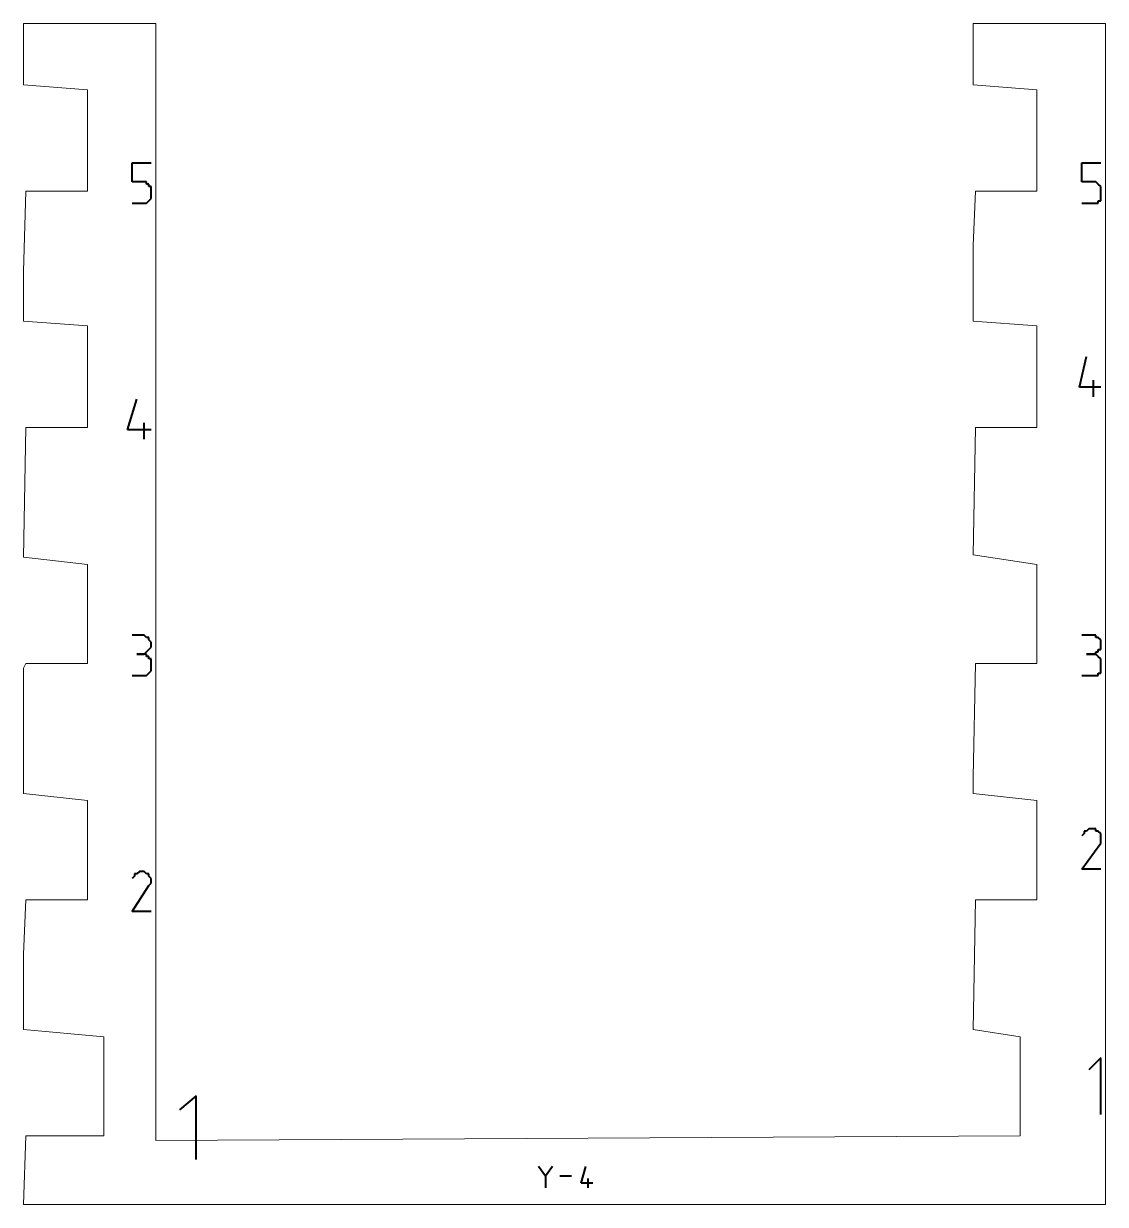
# Model space of a CAD drawing. Header units: centimetres. Extents: x -7.4 to 8.2, y -13 to 13.3.
# Drawn here: x -7.41 to -2.82, y 8.27 to 13.27 of the extents above; entities that cross this region are included whole.
import ezdxf

# ---------------------------------------------------------------- set-up
doc = ezdxf.new("R2010")
doc.units = ezdxf.units.CM
doc.header["$MEASUREMENT"] = 0
doc.layers.add('layer 1', color=7, linetype='Continuous')

msp = doc.modelspace()

# ---------------------------------------------------------------- linework, layer by layer
at = {"layer": 'layer 1', "color": 5, "lineweight": 13}
for points in [[(-7.2252, 13.2677), (-7.2252, 13.2677), (-7.40511, 13.2677), (-7.40511, 13.2677)], [(-7.40511, 13.2677), (-7.40511, 13.2677), (-7.40511, 13.00788), (-7.40511, 13.00788)], [(-7.12519, 13.2677), (-7.12519, 13.2677), (-7.2252, 13.2677), (-7.2252, 13.2677)], [(-7.02517, 13.2677), (-7.02517, 13.2677), (-7.12519, 13.2677), (-7.12519, 13.2677)], [(-6.84526, 13.2677), (-6.84526, 13.2677), (-7.02517, 13.2677), (-7.02517, 13.2677)], [(-6.84526, 13.08778), (-6.84526, 13.08778), (-6.84526, 13.2677), (-6.84526, 13.2677)], [(-3.25486, 13.2677), (-3.25486, 13.2677), (-3.38477, 13.2677), (-3.38477, 13.2677)], [(-3.38477, 13.2677), (-3.38477, 13.2677), (-3.38477, 13.00788), (-3.38477, 13.00788)], [(-3.10484, 13.2677), (-3.10484, 13.2677), (-3.25486, 13.2677), (-3.25486, 13.2677)], [(-2.88497, 13.2677), (-2.88497, 13.2677), (-3.10484, 13.2677), (-3.10484, 13.2677)], [(-2.82491, 13.2677), (-2.82491, 13.2677), (-2.88497, 13.2677), (-2.88497, 13.2677)], [(-2.82491, 11.82784), (-2.82491, 11.82784), (-2.82491, 13.2677), (-2.82491, 13.2677)], [(-6.84526, 11.01768), (-6.84526, 11.01768), (-6.84526, 13.08778), (-6.84526, 13.08778)], [(-7.40511, 13.00788), (-7.40511, 13.00788), (-7.13524, 12.98777), (-7.13524, 12.98777)], [(-3.38477, 13.00788), (-3.38477, 13.00788), (-3.1149, 12.98777), (-3.1149, 12.98777)], [(-7.13524, 12.98777), (-7.13524, 12.98777), (-7.13524, 12.55782), (-7.13524, 12.55782)], [(-3.1149, 12.98777), (-3.1149, 12.98777), (-3.1149, 12.55782), (-3.1149, 12.55782)], [(-7.39533, 12.55782), (-7.39533, 12.55782), (-7.40511, 12.21783), (-7.40511, 12.21783)], [(-7.13524, 12.55782), (-7.13524, 12.55782), (-7.39533, 12.55782), (-7.39533, 12.55782)], [(-3.37498, 12.55782), (-3.37498, 12.55782), (-3.38477, 12.32764), (-3.38477, 12.32764)], [(-3.1149, 12.55782), (-3.1149, 12.55782), (-3.37498, 12.55782), (-3.37498, 12.55782)], [(-3.38477, 12.32764), (-3.38477, 12.32764), (-3.38477, 12.00775), (-3.38477, 12.00775)], [(-7.40511, 12.21783), (-7.40511, 12.21783), (-7.40511, 12.00775), (-7.40511, 12.00775)], [(-7.40511, 12.00775), (-7.40511, 12.00775), (-7.13524, 11.98765), (-7.13524, 11.98765)], [(-3.38477, 12.00775), (-3.38477, 12.00775), (-3.1149, 11.98765), (-3.1149, 11.98765)], [(-7.13524, 11.98765), (-7.13524, 11.98765), (-7.13524, 11.5577), (-7.13524, 11.5577)], [(-3.1149, 11.98765), (-3.1149, 11.98765), (-3.1149, 11.5577), (-3.1149, 11.5577)], [(-2.82491, 10.76765), (-2.82491, 10.76765), (-2.82491, 11.82784), (-2.82491, 11.82784)], [(-7.39533, 11.5577), (-7.39533, 11.5577), (-7.40511, 11.00763), (-7.40511, 11.00763)], [(-7.13524, 11.5577), (-7.13524, 11.5577), (-7.39533, 11.5577), (-7.39533, 11.5577)], [(-3.37498, 11.5577), (-3.37498, 11.5577), (-3.38477, 11.01768), (-3.38477, 11.01768)], [(-3.1149, 11.5577), (-3.1149, 11.5577), (-3.37498, 11.5577), (-3.37498, 11.5577)], [(-7.40511, 11.00763), (-7.40511, 11.00763), (-7.13524, 10.97773), (-7.13524, 10.97773)], [(-6.84526, 10.83777), (-6.84526, 10.83777), (-6.84526, 11.01768), (-6.84526, 11.01768)], [(-3.38477, 11.01768), (-3.38477, 11.01768), (-3.1149, 10.97773), (-3.1149, 10.97773)], [(-7.13524, 10.97773), (-7.13524, 10.97773), (-7.13524, 10.55757), (-7.13524, 10.55757)], [(-3.1149, 10.97773), (-3.1149, 10.97773), (-3.1149, 10.55757), (-3.1149, 10.55757)], [(-6.84526, 9.00764), (-6.84526, 9.00764), (-6.84526, 10.83777), (-6.84526, 10.83777)], [(-2.82491, 9.71779), (-2.82491, 9.71779), (-2.82491, 10.76765), (-2.82491, 10.76765)], [(-7.39533, 10.55757), (-7.39533, 10.55757), (-7.40511, 10.53773), (-7.40511, 10.53773)], [(-7.13524, 10.55757), (-7.13524, 10.55757), (-7.39533, 10.55757), (-7.39533, 10.55757)], [(-3.37498, 10.55757), (-3.37498, 10.55757), (-3.38477, 10.07762), (-3.38477, 10.07762)], [(-3.1149, 10.55757), (-3.1149, 10.55757), (-3.37498, 10.55757), (-3.37498, 10.55757)], [(-7.40511, 10.53773), (-7.40511, 10.53773), (-7.40511, 10.00777), (-7.40511, 10.00777)], [(-3.38477, 10.07762), (-3.38477, 10.07762), (-3.38477, 10.00777), (-3.38477, 10.00777)], [(-7.40511, 10.00777), (-7.40511, 10.00777), (-7.13524, 9.97761), (-7.13524, 9.97761)], [(-3.38477, 10.00777), (-3.38477, 10.00777), (-3.1149, 9.97761), (-3.1149, 9.97761)], [(-7.13524, 9.97761), (-7.13524, 9.97761), (-7.13524, 9.55771), (-7.13524, 9.55771)], [(-3.1149, 9.97761), (-3.1149, 9.97761), (-3.1149, 9.55771), (-3.1149, 9.55771)], [(-2.82491, 8.2676), (-2.82491, 8.2676), (-2.82491, 9.71779), (-2.82491, 9.71779)], [(-7.39533, 9.55771), (-7.39533, 9.55771), (-7.40511, 9.32752), (-7.40511, 9.32752)], [(-7.13524, 9.55771), (-7.13524, 9.55771), (-7.39533, 9.55771), (-7.39533, 9.55771)], [(-3.37498, 9.55771), (-3.37498, 9.55771), (-3.38477, 9.00764), (-3.38477, 9.00764)], [(-3.1149, 9.55771), (-3.1149, 9.55771), (-3.37498, 9.55771), (-3.37498, 9.55771)], [(-7.40511, 9.32752), (-7.40511, 9.32752), (-7.40511, 9.00764), (-7.40511, 9.00764)], [(-7.40511, 9.00764), (-7.40511, 9.00764), (-7.06513, 8.97775), (-7.06513, 8.97775)], [(-6.84526, 8.53774), (-6.84526, 8.53774), (-6.84526, 9.00764), (-6.84526, 9.00764)], [(-3.38477, 9.00764), (-3.38477, 9.00764), (-3.18501, 8.97775), (-3.18501, 8.97775)], [(-7.06513, 8.97775), (-7.06513, 8.97775), (-7.06513, 8.55759), (-7.06513, 8.55759)], [(-3.18501, 8.97775), (-3.18501, 8.97775), (-3.18501, 8.55759), (-3.18501, 8.55759)], [(-7.39533, 8.55759), (-7.39533, 8.55759), (-7.40511, 8.2676), (-7.40511, 8.2676)], [(-7.06513, 8.55759), (-7.06513, 8.55759), (-7.39533, 8.55759), (-7.39533, 8.55759)], [(-3.18501, 8.55759), (-3.18501, 8.55759), (-6.84526, 8.53774), (-6.84526, 8.53774)], [(-7.40511, 8.2676), (-7.40511, 8.2676), (-5.48503, 8.2676), (-5.48503, 8.2676)], [(-5.48503, 8.2676), (-5.48503, 8.2676), (-2.82491, 8.2676), (-2.82491, 8.2676)]]:
    msp.add_open_spline(points, degree=3, dxfattribs=at)
at = {"layer": 'layer 1', "color": 1, "lineweight": 40}
for points in [[(-6.94527, 12.59777), (-6.94527, 12.59777), (-6.94527, 12.67768), (-6.94527, 12.67768)], [(-6.94527, 12.67768), (-6.94527, 12.67768), (-6.8651, 12.67768), (-6.8651, 12.67768)], [(-2.92493, 12.59777), (-2.92493, 12.59777), (-2.92493, 12.67768), (-2.92493, 12.67768)], [(-2.92493, 12.67768), (-2.92493, 12.67768), (-2.84476, 12.67768), (-2.84476, 12.67768)], [(-6.90505, 12.59777), (-6.90505, 12.59777), (-6.94527, 12.59777), (-6.94527, 12.59777)], [(-6.89526, 12.59777), (-6.89526, 12.59777), (-6.90505, 12.59777), (-6.90505, 12.59777)], [(-6.88521, 12.59777), (-6.88521, 12.59777), (-6.89526, 12.59777), (-6.89526, 12.59777)], [(-6.89526, 12.59777), (-6.89526, 12.59777), (-6.89526, 12.59777), (-6.89526, 12.59777)], [(-6.88521, 12.58772), (-6.88521, 12.58772), (-6.88521, 12.59777), (-6.88521, 12.59777)], [(-6.87515, 12.58772), (-6.87515, 12.58772), (-6.88521, 12.58772), (-6.88521, 12.58772)], [(-6.87515, 12.57767), (-6.87515, 12.57767), (-6.87515, 12.58772), (-6.87515, 12.58772)], [(-6.8651, 12.57767), (-6.8651, 12.57767), (-6.87515, 12.57767), (-6.87515, 12.57767)], [(-6.8651, 12.56788), (-6.8651, 12.56788), (-6.8651, 12.57767), (-6.8651, 12.57767)], [(-6.8651, 12.55782), (-6.8651, 12.55782), (-6.8651, 12.56788), (-6.8651, 12.56788)], [(-6.8651, 12.53771), (-6.8651, 12.53771), (-6.8651, 12.55782), (-6.8651, 12.55782)], [(-6.8651, 12.55782), (-6.8651, 12.55782), (-6.8651, 12.55782), (-6.8651, 12.55782)], [(-2.88497, 12.59777), (-2.88497, 12.59777), (-2.92493, 12.59777), (-2.92493, 12.59777)], [(-2.87492, 12.59777), (-2.87492, 12.59777), (-2.88497, 12.59777), (-2.88497, 12.59777)], [(-2.86486, 12.59777), (-2.86486, 12.59777), (-2.87492, 12.59777), (-2.87492, 12.59777)], [(-2.85481, 12.58772), (-2.85481, 12.58772), (-2.86486, 12.59777), (-2.86486, 12.59777)], [(-2.86486, 12.59777), (-2.86486, 12.59777), (-2.86486, 12.59777), (-2.86486, 12.59777)], [(-2.84476, 12.57767), (-2.84476, 12.57767), (-2.85481, 12.58772), (-2.85481, 12.58772)], [(-2.85481, 12.58772), (-2.85481, 12.58772), (-2.85481, 12.58772), (-2.85481, 12.58772)], [(-2.84476, 12.56788), (-2.84476, 12.56788), (-2.84476, 12.57767), (-2.84476, 12.57767)], [(-2.84476, 12.57767), (-2.84476, 12.57767), (-2.84476, 12.57767), (-2.84476, 12.57767)], [(-2.84476, 12.55782), (-2.84476, 12.55782), (-2.84476, 12.56788), (-2.84476, 12.56788)], [(-2.84476, 12.53771), (-2.84476, 12.53771), (-2.84476, 12.55782), (-2.84476, 12.55782)], [(-2.84476, 12.55782), (-2.84476, 12.55782), (-2.84476, 12.55782), (-2.84476, 12.55782)], [(-6.94527, 12.50782), (-6.94527, 12.50782), (-6.90505, 12.50782), (-6.90505, 12.50782)], [(-6.90505, 12.50782), (-6.90505, 12.50782), (-6.90505, 12.50782), (-6.90505, 12.50782)], [(-6.90505, 12.50782), (-6.90505, 12.50782), (-6.89526, 12.50782), (-6.89526, 12.50782)], [(-6.89526, 12.50782), (-6.89526, 12.50782), (-6.89526, 12.50782), (-6.89526, 12.50782)], [(-6.89526, 12.50782), (-6.89526, 12.50782), (-6.88521, 12.50782), (-6.88521, 12.50782)], [(-6.88521, 12.50782), (-6.88521, 12.50782), (-6.87515, 12.51787), (-6.87515, 12.51787)], [(-6.88521, 12.50782), (-6.88521, 12.50782), (-6.88521, 12.50782), (-6.88521, 12.50782)], [(-6.87515, 12.51787), (-6.87515, 12.51787), (-6.8651, 12.52766), (-6.8651, 12.52766)], [(-6.87515, 12.51787), (-6.87515, 12.51787), (-6.87515, 12.51787), (-6.87515, 12.51787)], [(-6.8651, 12.52766), (-6.8651, 12.52766), (-6.8651, 12.53771), (-6.8651, 12.53771)], [(-6.8651, 12.53771), (-6.8651, 12.53771), (-6.8651, 12.53771), (-6.8651, 12.53771)], [(-2.92493, 12.50782), (-2.92493, 12.50782), (-2.88497, 12.50782), (-2.88497, 12.50782)], [(-2.88497, 12.50782), (-2.88497, 12.50782), (-2.88497, 12.50782), (-2.88497, 12.50782)], [(-2.88497, 12.50782), (-2.88497, 12.50782), (-2.87492, 12.50782), (-2.87492, 12.50782)], [(-2.87492, 12.50782), (-2.87492, 12.50782), (-2.86486, 12.50782), (-2.86486, 12.50782)], [(-2.86486, 12.50782), (-2.86486, 12.50782), (-2.86486, 12.50782), (-2.86486, 12.50782)], [(-2.86486, 12.50782), (-2.86486, 12.50782), (-2.85481, 12.50782), (-2.85481, 12.50782)], [(-2.85481, 12.50782), (-2.85481, 12.50782), (-2.85481, 12.51787), (-2.85481, 12.51787)], [(-2.85481, 12.51787), (-2.85481, 12.51787), (-2.84476, 12.51787), (-2.84476, 12.51787)], [(-2.84476, 12.52766), (-2.84476, 12.52766), (-2.84476, 12.53771), (-2.84476, 12.53771)], [(-2.84476, 12.53771), (-2.84476, 12.53771), (-2.84476, 12.53771), (-2.84476, 12.53771)], [(-2.84476, 12.51787), (-2.84476, 12.51787), (-2.84476, 12.52766), (-2.84476, 12.52766)], [(-2.93498, 11.72782), (-2.93498, 11.72782), (-2.90482, 11.85774), (-2.90482, 11.85774)], [(-2.87492, 11.68761), (-2.87492, 11.68761), (-2.87492, 11.75772), (-2.87492, 11.75772)], [(-2.84476, 11.72782), (-2.84476, 11.72782), (-2.93498, 11.72782), (-2.93498, 11.72782)], [(-6.96511, 11.54764), (-6.96511, 11.54764), (-6.92516, 11.67782), (-6.92516, 11.67782)], [(-6.89526, 11.50769), (-6.89526, 11.50769), (-6.89526, 11.57781), (-6.89526, 11.57781)], [(-6.8651, 11.54764), (-6.8651, 11.54764), (-6.96511, 11.54764), (-6.96511, 11.54764)], [(-6.90505, 10.67769), (-6.90505, 10.67769), (-6.94527, 10.67769), (-6.94527, 10.67769)], [(-6.89526, 10.67769), (-6.89526, 10.67769), (-6.90505, 10.67769), (-6.90505, 10.67769)], [(-6.88521, 10.66764), (-6.88521, 10.66764), (-6.89526, 10.67769), (-6.89526, 10.67769)], [(-6.89526, 10.67769), (-6.89526, 10.67769), (-6.89526, 10.67769), (-6.89526, 10.67769)], [(-6.87515, 10.66764), (-6.87515, 10.66764), (-6.88521, 10.66764), (-6.88521, 10.66764)], [(-6.88521, 10.66764), (-6.88521, 10.66764), (-6.88521, 10.66764), (-6.88521, 10.66764)], [(-6.87515, 10.65759), (-6.87515, 10.65759), (-6.87515, 10.66764), (-6.87515, 10.66764)], [(-6.8651, 10.6478), (-6.8651, 10.6478), (-6.87515, 10.65759), (-6.87515, 10.65759)], [(-2.88497, 10.67769), (-2.88497, 10.67769), (-2.92493, 10.67769), (-2.92493, 10.67769)], [(-2.87492, 10.67769), (-2.87492, 10.67769), (-2.88497, 10.67769), (-2.88497, 10.67769)], [(-2.86486, 10.67769), (-2.86486, 10.67769), (-2.87492, 10.67769), (-2.87492, 10.67769)], [(-2.86486, 10.66764), (-2.86486, 10.66764), (-2.86486, 10.67769), (-2.86486, 10.67769)], [(-2.85481, 10.66764), (-2.85481, 10.66764), (-2.86486, 10.66764), (-2.86486, 10.66764)], [(-2.84476, 10.65759), (-2.84476, 10.65759), (-2.85481, 10.66764), (-2.85481, 10.66764)], [(-2.85481, 10.66764), (-2.85481, 10.66764), (-2.85481, 10.66764), (-2.85481, 10.66764)], [(-2.84476, 10.6478), (-2.84476, 10.6478), (-2.84476, 10.65759), (-2.84476, 10.65759)], [(-6.89526, 10.59779), (-6.89526, 10.59779), (-6.88521, 10.60758), (-6.88521, 10.60758)], [(-6.88521, 10.60758), (-6.88521, 10.60758), (-6.87515, 10.61763), (-6.87515, 10.61763)], [(-6.88521, 10.60758), (-6.88521, 10.60758), (-6.88521, 10.60758), (-6.88521, 10.60758)], [(-6.87515, 10.61763), (-6.87515, 10.61763), (-6.8651, 10.62769), (-6.8651, 10.62769)], [(-6.87515, 10.61763), (-6.87515, 10.61763), (-6.87515, 10.61763), (-6.87515, 10.61763)], [(-6.8651, 10.63774), (-6.8651, 10.63774), (-6.8651, 10.6478), (-6.8651, 10.6478)], [(-6.8651, 10.6478), (-6.8651, 10.6478), (-6.8651, 10.6478), (-6.8651, 10.6478)], [(-6.8651, 10.62769), (-6.8651, 10.62769), (-6.8651, 10.63774), (-6.8651, 10.63774)], [(-6.8651, 10.63774), (-6.8651, 10.63774), (-6.8651, 10.63774), (-6.8651, 10.63774)], [(-6.8651, 10.62769), (-6.8651, 10.62769), (-6.8651, 10.62769), (-6.8651, 10.62769)], [(-2.86486, 10.59779), (-2.86486, 10.59779), (-2.86486, 10.60758), (-2.86486, 10.60758)], [(-2.86486, 10.60758), (-2.86486, 10.60758), (-2.85481, 10.60758), (-2.85481, 10.60758)], [(-2.85481, 10.60758), (-2.85481, 10.60758), (-2.85481, 10.61763), (-2.85481, 10.61763)], [(-2.85481, 10.61763), (-2.85481, 10.61763), (-2.84476, 10.61763), (-2.84476, 10.61763)], [(-2.84476, 10.63774), (-2.84476, 10.63774), (-2.84476, 10.6478), (-2.84476, 10.6478)], [(-2.84476, 10.6478), (-2.84476, 10.6478), (-2.84476, 10.6478), (-2.84476, 10.6478)], [(-2.84476, 10.62769), (-2.84476, 10.62769), (-2.84476, 10.63774), (-2.84476, 10.63774)], [(-2.84476, 10.63774), (-2.84476, 10.63774), (-2.84476, 10.63774), (-2.84476, 10.63774)], [(-2.84476, 10.61763), (-2.84476, 10.61763), (-2.84476, 10.62769), (-2.84476, 10.62769)], [(-2.84476, 10.62769), (-2.84476, 10.62769), (-2.84476, 10.62769), (-2.84476, 10.62769)], [(-6.90505, 10.59779), (-6.90505, 10.59779), (-6.92516, 10.59779), (-6.92516, 10.59779)], [(-6.92516, 10.59779), (-6.92516, 10.59779), (-6.90505, 10.59779), (-6.90505, 10.59779)], [(-6.89526, 10.59779), (-6.89526, 10.59779), (-6.90505, 10.59779), (-6.90505, 10.59779)], [(-6.90505, 10.59779), (-6.90505, 10.59779), (-6.90505, 10.59779), (-6.90505, 10.59779)], [(-6.90505, 10.59779), (-6.90505, 10.59779), (-6.89526, 10.59779), (-6.89526, 10.59779)], [(-6.88521, 10.59779), (-6.88521, 10.59779), (-6.89526, 10.59779), (-6.89526, 10.59779)], [(-6.89526, 10.59779), (-6.89526, 10.59779), (-6.89526, 10.59779), (-6.89526, 10.59779)], [(-6.89526, 10.59779), (-6.89526, 10.59779), (-6.89526, 10.59779), (-6.89526, 10.59779)], [(-6.88521, 10.58774), (-6.88521, 10.58774), (-6.88521, 10.59779), (-6.88521, 10.59779)], [(-6.87515, 10.58774), (-6.87515, 10.58774), (-6.88521, 10.58774), (-6.88521, 10.58774)], [(-6.87515, 10.57768), (-6.87515, 10.57768), (-6.87515, 10.58774), (-6.87515, 10.58774)], [(-6.8651, 10.57768), (-6.8651, 10.57768), (-6.87515, 10.57768), (-6.87515, 10.57768)], [(-6.8651, 10.56763), (-6.8651, 10.56763), (-6.8651, 10.57768), (-6.8651, 10.57768)], [(-6.8651, 10.55757), (-6.8651, 10.55757), (-6.8651, 10.56763), (-6.8651, 10.56763)], [(-6.8651, 10.53773), (-6.8651, 10.53773), (-6.8651, 10.55757), (-6.8651, 10.55757)], [(-6.8651, 10.55757), (-6.8651, 10.55757), (-6.8651, 10.55757), (-6.8651, 10.55757)], [(-2.88497, 10.59779), (-2.88497, 10.59779), (-2.90482, 10.59779), (-2.90482, 10.59779)], [(-2.90482, 10.59779), (-2.90482, 10.59779), (-2.88497, 10.59779), (-2.88497, 10.59779)], [(-2.87492, 10.59779), (-2.87492, 10.59779), (-2.88497, 10.59779), (-2.88497, 10.59779)], [(-2.88497, 10.59779), (-2.88497, 10.59779), (-2.88497, 10.59779), (-2.88497, 10.59779)], [(-2.88497, 10.59779), (-2.88497, 10.59779), (-2.87492, 10.59779), (-2.87492, 10.59779)], [(-2.86486, 10.59779), (-2.86486, 10.59779), (-2.87492, 10.59779), (-2.87492, 10.59779)], [(-2.87492, 10.59779), (-2.87492, 10.59779), (-2.86486, 10.59779), (-2.86486, 10.59779)], [(-2.85481, 10.58774), (-2.85481, 10.58774), (-2.86486, 10.59779), (-2.86486, 10.59779)], [(-2.86486, 10.59779), (-2.86486, 10.59779), (-2.86486, 10.59779), (-2.86486, 10.59779)], [(-2.84476, 10.57768), (-2.84476, 10.57768), (-2.85481, 10.58774), (-2.85481, 10.58774)], [(-2.85481, 10.58774), (-2.85481, 10.58774), (-2.85481, 10.58774), (-2.85481, 10.58774)], [(-2.84476, 10.56763), (-2.84476, 10.56763), (-2.84476, 10.57768), (-2.84476, 10.57768)], [(-2.84476, 10.57768), (-2.84476, 10.57768), (-2.84476, 10.57768), (-2.84476, 10.57768)], [(-2.84476, 10.55757), (-2.84476, 10.55757), (-2.84476, 10.56763), (-2.84476, 10.56763)], [(-2.84476, 10.53773), (-2.84476, 10.53773), (-2.84476, 10.55757), (-2.84476, 10.55757)], [(-2.84476, 10.55757), (-2.84476, 10.55757), (-2.84476, 10.55757), (-2.84476, 10.55757)], [(-6.94527, 10.50757), (-6.94527, 10.50757), (-6.90505, 10.50757), (-6.90505, 10.50757)], [(-6.90505, 10.50757), (-6.90505, 10.50757), (-6.90505, 10.50757), (-6.90505, 10.50757)], [(-6.90505, 10.50757), (-6.90505, 10.50757), (-6.89526, 10.50757), (-6.89526, 10.50757)], [(-6.89526, 10.50757), (-6.89526, 10.50757), (-6.89526, 10.50757), (-6.89526, 10.50757)], [(-6.89526, 10.50757), (-6.89526, 10.50757), (-6.88521, 10.50757), (-6.88521, 10.50757)], [(-6.88521, 10.50757), (-6.88521, 10.50757), (-6.87515, 10.51762), (-6.87515, 10.51762)], [(-6.88521, 10.50757), (-6.88521, 10.50757), (-6.88521, 10.50757), (-6.88521, 10.50757)], [(-6.87515, 10.51762), (-6.87515, 10.51762), (-6.8651, 10.52767), (-6.8651, 10.52767)], [(-6.87515, 10.51762), (-6.87515, 10.51762), (-6.87515, 10.51762), (-6.87515, 10.51762)], [(-6.8651, 10.52767), (-6.8651, 10.52767), (-6.8651, 10.53773), (-6.8651, 10.53773)], [(-6.8651, 10.53773), (-6.8651, 10.53773), (-6.8651, 10.53773), (-6.8651, 10.53773)], [(-2.92493, 10.50757), (-2.92493, 10.50757), (-2.88497, 10.50757), (-2.88497, 10.50757)], [(-2.88497, 10.50757), (-2.88497, 10.50757), (-2.88497, 10.50757), (-2.88497, 10.50757)], [(-2.88497, 10.50757), (-2.88497, 10.50757), (-2.87492, 10.50757), (-2.87492, 10.50757)], [(-2.87492, 10.50757), (-2.87492, 10.50757), (-2.86486, 10.50757), (-2.86486, 10.50757)], [(-2.86486, 10.50757), (-2.86486, 10.50757), (-2.86486, 10.50757), (-2.86486, 10.50757)], [(-2.86486, 10.50757), (-2.86486, 10.50757), (-2.85481, 10.50757), (-2.85481, 10.50757)], [(-2.85481, 10.50757), (-2.85481, 10.50757), (-2.85481, 10.51762), (-2.85481, 10.51762)], [(-2.85481, 10.51762), (-2.85481, 10.51762), (-2.84476, 10.51762), (-2.84476, 10.51762)], [(-2.84476, 10.52767), (-2.84476, 10.52767), (-2.84476, 10.53773), (-2.84476, 10.53773)], [(-2.84476, 10.53773), (-2.84476, 10.53773), (-2.84476, 10.53773), (-2.84476, 10.53773)], [(-2.84476, 10.51762), (-2.84476, 10.51762), (-2.84476, 10.52767), (-2.84476, 10.52767)], [(-2.89476, 9.85775), (-2.89476, 9.85775), (-2.90482, 9.8477), (-2.90482, 9.8477)], [(-2.88497, 9.85775), (-2.88497, 9.85775), (-2.89476, 9.85775), (-2.89476, 9.85775)], [(-2.87492, 9.85775), (-2.87492, 9.85775), (-2.88497, 9.85775), (-2.88497, 9.85775)], [(-2.88497, 9.85775), (-2.88497, 9.85775), (-2.88497, 9.85775), (-2.88497, 9.85775)], [(-2.86486, 9.85775), (-2.86486, 9.85775), (-2.87492, 9.85775), (-2.87492, 9.85775)], [(-2.86486, 9.8477), (-2.86486, 9.8477), (-2.86486, 9.85775), (-2.86486, 9.85775)], [(-2.91487, 9.83764), (-2.91487, 9.83764), (-2.92493, 9.82759), (-2.92493, 9.82759)], [(-2.90482, 9.8477), (-2.90482, 9.8477), (-2.91487, 9.8477), (-2.91487, 9.8477)], [(-2.91487, 9.8477), (-2.91487, 9.8477), (-2.91487, 9.83764), (-2.91487, 9.83764)], [(-2.90482, 9.8477), (-2.90482, 9.8477), (-2.90482, 9.8477), (-2.90482, 9.8477)], [(-2.85481, 9.8477), (-2.85481, 9.8477), (-2.86486, 9.8477), (-2.86486, 9.8477)], [(-2.86486, 9.8477), (-2.86486, 9.8477), (-2.86486, 9.8477), (-2.86486, 9.8477)], [(-2.84476, 9.83764), (-2.84476, 9.83764), (-2.85481, 9.8477), (-2.85481, 9.8477)], [(-2.85481, 9.8477), (-2.85481, 9.8477), (-2.85481, 9.8477), (-2.85481, 9.8477)], [(-2.84476, 9.82759), (-2.84476, 9.82759), (-2.84476, 9.83764), (-2.84476, 9.83764)], [(-2.84476, 9.8178), (-2.84476, 9.8178), (-2.84476, 9.82759), (-2.84476, 9.82759)], [(-2.84476, 9.82759), (-2.84476, 9.82759), (-2.84476, 9.82759), (-2.84476, 9.82759)], [(-2.84476, 9.80774), (-2.84476, 9.80774), (-2.84476, 9.8178), (-2.84476, 9.8178)], [(-2.84476, 9.79769), (-2.84476, 9.79769), (-2.84476, 9.80774), (-2.84476, 9.80774)], [(-2.84476, 9.80774), (-2.84476, 9.80774), (-2.84476, 9.80774), (-2.84476, 9.80774)], [(-2.92493, 9.68762), (-2.92493, 9.68762), (-2.84476, 9.79769), (-2.84476, 9.79769)], [(-2.84476, 9.79769), (-2.84476, 9.79769), (-2.84476, 9.79769), (-2.84476, 9.79769)], [(-2.84476, 9.79769), (-2.84476, 9.79769), (-2.84476, 9.79769), (-2.84476, 9.79769)], [(-2.84476, 9.79769), (-2.84476, 9.79769), (-2.84476, 9.79769), (-2.84476, 9.79769)], [(-2.84476, 9.79769), (-2.84476, 9.79769), (-2.84476, 9.79769), (-2.84476, 9.79769)], [(-2.84476, 9.79769), (-2.84476, 9.79769), (-2.84476, 9.79769), (-2.84476, 9.79769)], [(-2.84476, 9.79769), (-2.84476, 9.79769), (-2.84476, 9.79769), (-2.84476, 9.79769)], [(-2.84476, 9.79769), (-2.84476, 9.79769), (-2.84476, 9.79769), (-2.84476, 9.79769)], [(-2.84476, 9.79769), (-2.84476, 9.79769), (-2.84476, 9.79769), (-2.84476, 9.79769)], [(-2.84476, 9.79769), (-2.84476, 9.79769), (-2.84476, 9.79769), (-2.84476, 9.79769)], [(-2.84476, 9.79769), (-2.84476, 9.79769), (-2.84476, 9.79769), (-2.84476, 9.79769)], [(-2.84476, 9.79769), (-2.84476, 9.79769), (-2.84476, 9.79769), (-2.84476, 9.79769)], [(-6.93521, 9.65773), (-6.93521, 9.65773), (-6.94527, 9.64767), (-6.94527, 9.64767)], [(-6.92516, 9.66778), (-6.92516, 9.66778), (-6.93521, 9.66778), (-6.93521, 9.66778)], [(-6.93521, 9.66778), (-6.93521, 9.66778), (-6.93521, 9.66778), (-6.93521, 9.66778)], [(-6.93521, 9.66778), (-6.93521, 9.66778), (-6.93521, 9.65773), (-6.93521, 9.65773)], [(-6.91511, 9.67757), (-6.91511, 9.67757), (-6.92516, 9.66778), (-6.92516, 9.66778)], [(-6.90505, 9.67757), (-6.90505, 9.67757), (-6.91511, 9.67757), (-6.91511, 9.67757)], [(-6.91511, 9.67757), (-6.91511, 9.67757), (-6.91511, 9.67757), (-6.91511, 9.67757)], [(-6.89526, 9.67757), (-6.89526, 9.67757), (-6.90505, 9.67757), (-6.90505, 9.67757)], [(-6.88521, 9.66778), (-6.88521, 9.66778), (-6.89526, 9.67757), (-6.89526, 9.67757)], [(-6.89526, 9.67757), (-6.89526, 9.67757), (-6.89526, 9.67757), (-6.89526, 9.67757)], [(-6.87515, 9.66778), (-6.87515, 9.66778), (-6.88521, 9.66778), (-6.88521, 9.66778)], [(-6.88521, 9.66778), (-6.88521, 9.66778), (-6.88521, 9.66778), (-6.88521, 9.66778)], [(-6.88521, 9.66778), (-6.88521, 9.66778), (-6.88521, 9.66778), (-6.88521, 9.66778)], [(-6.87515, 9.65773), (-6.87515, 9.65773), (-6.87515, 9.66778), (-6.87515, 9.66778)], [(-6.8651, 9.64767), (-6.8651, 9.64767), (-6.87515, 9.65773), (-6.87515, 9.65773)], [(-2.84476, 9.68762), (-2.84476, 9.68762), (-2.92493, 9.68762), (-2.92493, 9.68762)], [(-6.94527, 9.50771), (-6.94527, 9.50771), (-6.87515, 9.61777), (-6.87515, 9.61777)], [(-6.87515, 9.61777), (-6.87515, 9.61777), (-6.8651, 9.62756), (-6.8651, 9.62756)], [(-6.87515, 9.61777), (-6.87515, 9.61777), (-6.87515, 9.61777), (-6.87515, 9.61777)], [(-6.87515, 9.61777), (-6.87515, 9.61777), (-6.87515, 9.61777), (-6.87515, 9.61777)], [(-6.87515, 9.61777), (-6.87515, 9.61777), (-6.87515, 9.61777), (-6.87515, 9.61777)], [(-6.87515, 9.61777), (-6.87515, 9.61777), (-6.87515, 9.61777), (-6.87515, 9.61777)], [(-6.87515, 9.61777), (-6.87515, 9.61777), (-6.87515, 9.61777), (-6.87515, 9.61777)], [(-6.87515, 9.61777), (-6.87515, 9.61777), (-6.87515, 9.61777), (-6.87515, 9.61777)], [(-6.87515, 9.61777), (-6.87515, 9.61777), (-6.87515, 9.61777), (-6.87515, 9.61777)], [(-6.87515, 9.61777), (-6.87515, 9.61777), (-6.87515, 9.61777), (-6.87515, 9.61777)], [(-6.87515, 9.61777), (-6.87515, 9.61777), (-6.87515, 9.61777), (-6.87515, 9.61777)], [(-6.87515, 9.61777), (-6.87515, 9.61777), (-6.87515, 9.61777), (-6.87515, 9.61777)], [(-6.87515, 9.61777), (-6.87515, 9.61777), (-6.87515, 9.61777), (-6.87515, 9.61777)], [(-6.8651, 9.63762), (-6.8651, 9.63762), (-6.8651, 9.64767), (-6.8651, 9.64767)], [(-6.8651, 9.64767), (-6.8651, 9.64767), (-6.8651, 9.64767), (-6.8651, 9.64767)], [(-6.8651, 9.62756), (-6.8651, 9.62756), (-6.8651, 9.63762), (-6.8651, 9.63762)], [(-6.8651, 9.62756), (-6.8651, 9.62756), (-6.8651, 9.62756), (-6.8651, 9.62756)], [(-6.8651, 9.50771), (-6.8651, 9.50771), (-6.94527, 9.50771), (-6.94527, 9.50771)], [(-2.84476, 8.88752), (-2.84476, 8.88752), (-2.89476, 8.83752), (-2.89476, 8.83752)], [(-2.84476, 8.64755), (-2.84476, 8.64755), (-2.84476, 8.88752), (-2.84476, 8.88752)], [(-6.67513, 8.72771), (-6.67513, 8.72771), (-6.74524, 8.66765), (-6.74524, 8.66765)], [(-6.67513, 8.45758), (-6.67513, 8.45758), (-6.67513, 8.72771), (-6.67513, 8.72771)], [(-5.19505, 8.38772), (-5.19505, 8.38772), (-5.22495, 8.42768), (-5.22495, 8.42768)], [(-5.16515, 8.42768), (-5.16515, 8.42768), (-5.19505, 8.38772), (-5.19505, 8.38772)], [(-5.04503, 8.35756), (-5.04503, 8.35756), (-5.02492, 8.42768), (-5.02492, 8.42768)], [(-5.19505, 8.38772), (-5.19505, 8.38772), (-5.19505, 8.33772), (-5.19505, 8.33772)], [(-5.08498, 8.38772), (-5.08498, 8.38772), (-5.13499, 8.38772), (-5.13499, 8.38772)], [(-4.99502, 8.35756), (-4.99502, 8.35756), (-5.04503, 8.35756), (-5.04503, 8.35756)], [(-5.01513, 8.33772), (-5.01513, 8.33772), (-5.01513, 8.37767), (-5.01513, 8.37767)]]:
    msp.add_open_spline(points, degree=3, dxfattribs=at)

doc.saveas('drawing.dxf')
